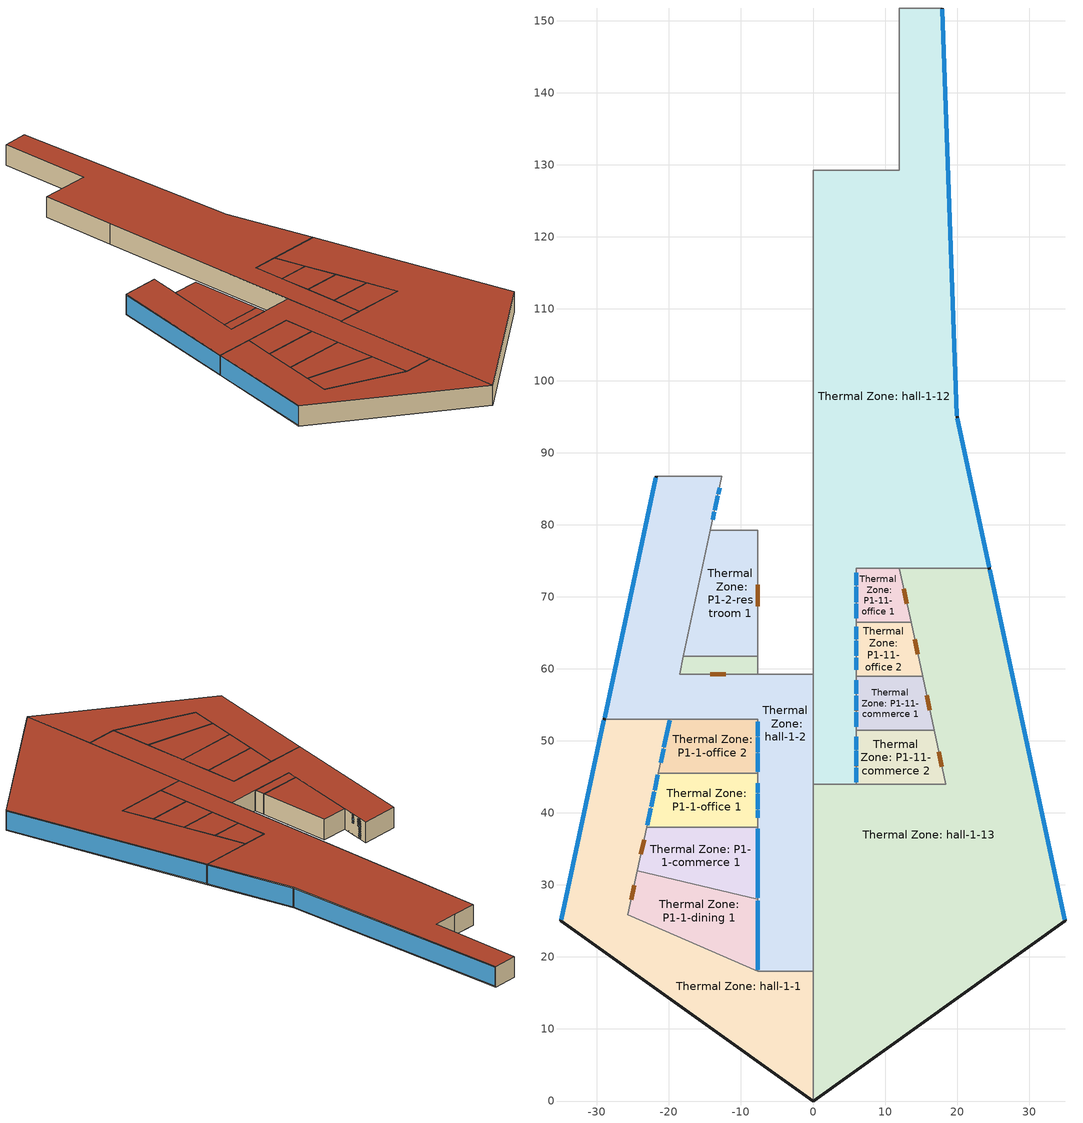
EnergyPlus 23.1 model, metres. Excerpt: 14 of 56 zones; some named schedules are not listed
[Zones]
Thermal Zone: hall-1-1
 floor ground (ExtSlabCarpet 4in ClimateZone 1-8): -19.87,53.04 -25.69,25.86 -7.64,18.04 0,18.04 0,0 -35,25 -28.99,53.04 z0
 wall outside (ASHRAE 189.1-2009 ExtWall Mass ClimateZone 5): -28.99,53.04 -35,25 0,0 z0:5
 wall to Thermal Zone: P1-1-office 2 (Interior Wall): -21.48,45.54 -19.87,53.04 z0:5
 wall to Thermal Zone: P1-1-office 1 (Interior Wall): -23.08,38.04 -21.48,45.54 z0:5
 wall to Thermal Zone: P1-1-commerce 1 (Interior Wall): -24.39,31.95 -23.08,38.04 z0:5
 wall to Thermal Zone: P1-1-dining 1 (Interior Wall): -7.64,18.04 -25.69,25.86 -24.39,31.95 z0:5
 wall to Thermal Zone: hall-1-2 (Air Wall): 0,18.04 -7.64,18.04 / -19.87,53.04 -28.99,53.04 z0:5
 wall to Thermal Zone: hall-1-13 (Air Wall): 0,0 0,18.04 z0:5
 window (Curtain Window): -29.03,52.85 -34.96,25.2 z0.2:4.8
 window inside (Interior Window): -21.16,47 -20.75,48.95 / -20.71,49.14 -19.9,52.89 / -21.99,43.15 -21.53,45.31 / -23.04,38.26 -22.52,40.65 z0.2:4.8; -22.48,40.86 -22.04,42.91 z2.7:4.8
 door inside (Interior Door): -23.9,34.25 -23.46,36.31 / -25.25,27.92 -24.81,29.98 / -22.48,40.86 -22.04,42.91 z0:2.5
 roof outside (ASHRAE 189.1-2009 ExtRoof IEAD ClimateZone 2-5): 0,0 0,18.04 -7.64,18.04 -25.69,25.86 -19.87,53.04 -28.99,53.04 -35,25 z5
Thermal Zone: hall-1-13
 floor ground (ExtSlabCarpet 4in ClimateZone 1-8): 24.51,73.96 35,25 0,0 0,43.96 18.43,43.96 12.01,73.96 z0
 wall outside (ASHRAE 189.1-2009 ExtWall Mass ClimateZone 5): 0,0 35,25 24.51,73.96 z0:5
 wall to Thermal Zone: hall-1-2 (Air Wall): 0,43.96 0,18.04 z0:5
 wall to Thermal Zone: hall-1-12 (Air Wall): 6,43.96 0,43.96 / 24.51,73.96 12.01,73.96 z0:5
 wall to Thermal Zone: P1-11-commerce 2 (Interior Wall): 16.83,51.46 18.43,43.96 6,43.96 z0:5
 wall to Thermal Zone: P1-11-commerce 1 (Interior Wall): 15.22,58.96 16.83,51.46 z0:5
 wall to Thermal Zone: P1-11-office 2 (Interior Wall): 13.61,66.46 15.22,58.96 z0:5
 wall to Thermal Zone: P1-11-office 1 (Interior Wall): 12.01,73.96 13.61,66.46 z0:5
 window (Curtain Window): 34.96,25.2 24.55,73.76 z0.2:4.8
 door inside (Interior Door): 17.46,48.5 17.9,46.45 / 12.61,71.13 13.05,69.07 / 15.78,56.34 16.22,54.28 / 14.11,64.11 14.55,62.06 z0:2.5
 roof outside (ASHRAE 189.1-2009 ExtRoof IEAD ClimateZone 2-5): 0,0 35,25 24.51,73.96 12.01,73.96 18.43,43.96 0,43.96 z5
Thermal Zone: hall-1-2
 floor ground (ExtSlabCarpet 4in ClimateZone 1-8): -12.64,86.76 -18.54,59.26 0,59.26 0,18.04 -7.64,18.04 -7.64,53.04 -28.99,53.04 -21.77,86.76 z0
 wall outside (ASHRAE 189.1-2009 ExtWall Mass ClimateZone 5): -21.77,86.76 -28.99,53.04 z0:5
 wall to Thermal Zone: P1-2-dining 1 (Interior Wall): -14.25,79.26 -12.64,86.76 z0:5
 wall to Thermal Zone: P1-2-restroom 1 (Interior Wall): -18,61.76 -14.25,79.26 z0:5
 wall to Thermal Zone: P1-2-breakroom 1 (Interior Wall): -7.64,59.26 -18.54,59.26 -18,61.76 z0:5
 wall to Thermal Zone: hall-1-3 (Air Wall): 0,59.26 -7.64,59.26 / -12.64,86.76 -21.77,86.76 z0:5
 wall to Thermal Zone: hall-1-12 (Air Wall): 0,43.96 0,59.26 z0:5
 wall to Thermal Zone: P1-1-dining 1 (Interior Wall): -7.64,28.04 -7.64,18.04 z0:5
 wall to Thermal Zone: P1-1-commerce 1 (Interior Wall): -7.64,38.04 -7.64,28.04 z0:5
 wall to Thermal Zone: P1-1-office 1 (Interior Wall): -7.64,45.54 -7.64,38.04 z0:5
 wall to Thermal Zone: P1-1-office 2 (Interior Wall): -19.87,53.04 -7.64,53.04 -7.64,45.54 z0:5
 window (Curtain Window): -21.81,86.55 -28.95,53.24 z0.2:4.8
 window inside (Interior Window): -7.64,40.35 -7.64,39.36 / -7.64,37.84 -7.64,28.24 / -7.64,48.28 -7.64,45.73 / -7.64,44.15 -7.64,42.84 / -7.64,52.68 -7.64,50.68 / -7.64,27.84 -7.64,18.24 / -13.17,84.28 -12.98,85.17 / -13.93,80.74 -13.7,81.81 z0.2:4.8; -7.64,42.64 -7.64,40.55 z2.71:4.8; -7.64,50.52 -7.64,48.44 z2.72:4.8; -13.66,82.02 -13.22,84.07 z2.81:4.8
 door inside (Interior Door): -13.66,82.02 -13.22,84.07 / -12.15,59.26 -14.25,59.26 / -7.64,42.65 -7.64,40.55 / -7.64,50.54 -7.64,48.44 z0:2.5
 roof outside (ASHRAE 189.1-2009 ExtRoof IEAD ClimateZone 2-5): 0,18.04 0,59.26 -18.54,59.26 -12.64,86.76 -21.77,86.76 -28.99,53.04 -7.64,53.04 -7.64,18.04 z5
Thermal Zone: P1-1-dining 1
 floor ground (ExtSlabCarpet 4in ClimateZone 1-8): -24.39,31.95 -7.64,28.04 -7.64,18.04 -25.69,25.86 z0
 wall to Thermal Zone: P1-1-commerce 1 (Interior Wall): -7.64,28.04 -24.39,31.95 z0:5
 roof outside (ASHRAE 189.1-2009 ExtRoof IEAD ClimateZone 2-5): -7.64,18.04 -7.64,28.04 -24.39,31.95 -25.69,25.86 z5
Thermal Zone: P1-1-commerce 1
 floor ground (ExtSlabCarpet 4in ClimateZone 1-8): -7.64,38.04 -7.64,28.04 -24.39,31.95 -23.08,38.04 z0
 wall to Thermal Zone: P1-1-office 1 (Interior Wall): -7.64,38.04 -23.08,38.04 z0:5
 roof outside (ASHRAE 189.1-2009 ExtRoof IEAD ClimateZone 2-5): -7.64,28.04 -7.64,38.04 -23.08,38.04 -24.39,31.95 z5
Thermal Zone: P1-1-office 1
 floor ground (ExtSlabCarpet 4in ClimateZone 1-8): -7.64,45.54 -7.64,38.04 -23.08,38.04 -21.48,45.54 z0
 wall to Thermal Zone: P1-1-office 2 (Interior Wall): -7.64,45.54 -21.48,45.54 z0:5
 roof outside (ASHRAE 189.1-2009 ExtRoof IEAD ClimateZone 2-5): -7.64,38.04 -7.64,45.54 -21.48,45.54 -23.08,38.04 z5
Thermal Zone: hall-1-12
 floor ground (ExtSlabCarpet 4in ClimateZone 1-8): 17.97,151.8 20,95 24.51,73.96 6.01,73.96 6.01,43.96 0,43.96 0,129.3 12,129.3 12,151.8 z0
 wall outside (ASHRAE 189.1-2009 ExtWall Mass ClimateZone 5): 24.51,73.96 20,95 17.97,151.8 z0:5
 wall to Thermal Zone: P1-11-office 1 (Interior Wall): 6.01,66.46 6.01,73.96 12,73.96 z0:5
 wall to Thermal Zone: P1-11-office 2 (Interior Wall): 6.01,58.96 6.01,66.46 z0:5
 wall to Thermal Zone: P1-11-commerce 1 (Interior Wall): 6.01,51.46 6.01,58.96 z0:5
 wall to Thermal Zone: P1-11-commerce 2 (Interior Wall): 6.01,43.96 6.01,51.46 z0:5
 wall to Thermal Zone: hall-1-3 (Air Wall): 0,110.9 0,59.26 z0:5
 wall to Thermal Zone: hall-1-4 (Air Wall): 0,129.3 0,110.9 z0:5
 wall to Thermal Zone: hall-1-11 (Air Wall): 6.01,129.3 0,129.3 / 17.97,151.8 12,151.8 z0:5
 wall to Thermal Zone: P1-10-restroom 1 (Interior Wall): 12,151.8 12,129.3 6.01,129.3 z0:5
 window (Curtain Window): 24.47,74.15 20.04,94.8 / 19.99,95.2 17.98,151.6 z0.2:4.8
 window inside (Interior Window): 6.01,64.15 6.01,65.83 / 6.01,59.87 6.01,61.59 / 6.01,56.55 6.01,58.44 / 6.01,52.01 6.01,53.96 / 6.01,44.26 6.01,46.31 / 6.01,48.8 6.01,50.59 / 6.01,71.65 6.01,73.39 / 6.01,67.06 6.01,69.03 z0.2:4.8; 6.01,61.82 6.01,63.92 z2.81:4.8; 6.01,54.24 6.01,56.31 z2.73:4.8; 6.01,46.56 6.01,48.61 z2.75:4.8; 6.01,69.3 6.01,71.4 z2.79:4.8
 door inside (Interior Door): 6.01,54.21 6.01,56.31 / 6.01,61.82 6.01,63.92 / 6.01,46.51 6.01,48.61 / 6.01,69.3 6.01,71.4 z0:2.5
 roof outside (ASHRAE 189.1-2009 ExtRoof IEAD ClimateZone 2-5): 6.01,43.96 6.01,73.96 24.51,73.96 20,95 17.97,151.8 12,151.8 12,129.3 0,129.3 0,43.96 z5
Thermal Zone: P1-11-commerce 2
 floor ground (ExtSlabCarpet 4in ClimateZone 1-8): 16.83,51.46 18.43,43.96 6,43.96 6,51.46 z0
 wall to Thermal Zone: P1-11-commerce 1 (Interior Wall): 16.83,51.46 6,51.46 z0:5
 roof outside (ASHRAE 189.1-2009 ExtRoof IEAD ClimateZone 2-5): 18.43,43.96 16.83,51.46 6,51.46 6,43.96 z5
Thermal Zone: P1-1-office 2
 floor ground (ExtSlabCarpet 4in ClimateZone 1-8): -7.64,53.04 -7.64,45.54 -21.48,45.54 -19.87,53.04 z0
 roof outside (ASHRAE 189.1-2009 ExtRoof IEAD ClimateZone 2-5): -7.64,45.54 -7.64,53.04 -19.87,53.04 -21.48,45.54 z5
Thermal Zone: P1-11-commerce 1
 floor ground (ExtSlabCarpet 4in ClimateZone 1-8): 15.22,58.96 16.83,51.46 6.01,51.46 6.01,58.96 z0
 wall to Thermal Zone: P1-11-office 2 (Interior Wall): 15.22,58.96 6.01,58.96 z0:5
 roof outside (ASHRAE 189.1-2009 ExtRoof IEAD ClimateZone 2-5): 16.83,51.46 15.22,58.96 6.01,58.96 6.01,51.46 z5
Thermal Zone: P1-11-office 2
 floor ground (ExtSlabCarpet 4in ClimateZone 1-8): 13.61,66.46 15.22,58.96 6,58.96 6,66.46 z0
 wall to Thermal Zone: P1-11-office 1 (Interior Wall): 13.61,66.46 6,66.46 z0:5
 roof outside (ASHRAE 189.1-2009 ExtRoof IEAD ClimateZone 2-5): 15.22,58.96 13.61,66.46 6,66.46 6,58.96 z5
Thermal Zone: P1-2-breakroom 1
 floor ground (ExtSlabCarpet 4in ClimateZone 1-8): -7.64,61.76 -7.64,59.26 -18.54,59.26 -18,61.76 z0
 wall to Thermal Zone: P1-2-restroom 1 (Interior Wall): -7.64,61.76 -18,61.76 z0:5
 wall to Thermal Zone: hall-1-3 (Interior Wall): -7.64,59.26 -7.64,61.76 z0:5
 roof outside (ASHRAE 189.1-2009 ExtRoof IEAD ClimateZone 2-5): -7.64,59.26 -7.64,61.76 -18,61.76 -18.54,59.26 z5
Thermal Zone: P1-2-restroom 1
 floor ground (ExtSlabCarpet 4in ClimateZone 1-8): -7.64,79.26 -7.64,61.76 -18,61.76 -14.25,79.26 z0
 wall to Thermal Zone: hall-1-3 (Interior Wall): -7.64,61.76 -7.64,79.26 z0:5
 wall to Thermal Zone: P1-2-dining 1 (Interior Wall): -7.64,79.26 -14.25,79.26 z0:5
 door inside (Interior Door): -7.64,68.7 -7.64,71.7 z0:2.5
 roof outside (ASHRAE 189.1-2009 ExtRoof IEAD ClimateZone 2-5): -7.64,61.76 -7.64,79.26 -14.25,79.26 -18,61.76 z5
Thermal Zone: P1-11-office 1
 floor ground (ExtSlabCarpet 4in ClimateZone 1-8): 12.01,73.96 13.61,66.46 6.01,66.46 6.01,73.96 z0
 roof outside (ASHRAE 189.1-2009 ExtRoof IEAD ClimateZone 2-5): 13.61,66.46 12.01,73.96 6.01,73.96 6.01,66.46 z5
[Building]
Building 1: Maximum number of warmup days=50; Minimum number of warmup days=6
[Site:Location]
beijing_chn design_conditions: Latitude=39.8; Longitude=116.47; Time zone=8; Elevation=32
[SizingPeriod:DesignDay] Day of month=21; Dry bulb temperature range modifier type=DefaultMultipliers; Humidity condition type=WetBulb; Barometric pressure=100941; Rain indicator=No; Snow indicator=No; Daylight saving time indicator=No
Name | Month | Day type | Maximum dry bulb temperature | Daily dry bulb temperature range | Wetbulb or dewpoint at maximum dry bulb | Wind speed | Wind direction | Solar model indicator | Sky clearness | Ashrae clear sky optical depth for beam irradiance taub | Ashrae clear sky optical depth for diffuse irradiance taud
beijing ann htg 99.6% condns db | 1 | WinterDesignDay | -10.8 | 0 | -10.8 | 2.2 | 340 | ASHRAEClearSky | 0
beijing ann clg .4% condns db=>mwb | 7 | SummerDesignDay | 34.9 | 8.9 | 22.2 | 3.4 | 180 | ASHRAETau |  | 0.747 | 1.448
[Construction]
ASHRAE 189.1-2009 ExtRoof IEAD ClimateZone 2-5: Roof Membrane, Roof Insulation [21], Metal Decking
ASHRAE 189.1-2009 ExtWall Mass ClimateZone 5: 1IN Stucco, 8IN Concrete HW, Wall Insulation [40], 1/2IN Gypsum
Curtain Window: Curtain Wall 12T Low-E, Ar, Curtain Wall 12T
ExtSlabCarpet 4in ClimateZone 1-8: MAT-CC05 4 HW CONCRETE, CP02 CARPET PAD
Interior Door: G05 25mm wood
Interior Wall: G01a 19mm gypsum board, F04 Wall air space resistance, G01a 19mm gypsum board
Interior Window: Clear 3mm
[Construction:AirBoundary]
Air Wall: SimpleMixing, 0.8, Always On
[Material] Thermal absorptance=0.9
Name | Conductivity | Density | Roughness | Solar absorptance | Specific heat | Thickness | Visible absorptance
1/2IN Gypsum | 0.16 | 784.9 | Smooth | 0.4 | 830 | 0.0127 | 0.4
1IN Stucco | 0.6918 | 1858 | Smooth | 0.92 | 837 | 0.0253 | 0.92
8IN Concrete HW | 1.7296 | 2243 | MediumRough | 0.65 | 837 | 0.2033 | 0.65
G01a 19mm gypsum board | 0.16 | 800 | MediumSmooth | 0.4 | 1090 | 0.019 | 0.4
G05 25mm wood | 0.15 | 608 | MediumSmooth | 0.5 | 1630 | 0.0254 | 0.5
MAT-CC05 4 HW CONCRETE | 1.311 | 2240 | Rough | 0.85 | 836.8 | 0.1016 | 0.85
Metal Decking | 45.006 | 7680 | MediumSmooth | 0.6 | 418.4 | 0.0015 | 0.6
Roof Insulation [21] | 0.049 | 265 | MediumRough | 0.7 | 836.8 | 0.2105 | 0.7
Roof Membrane | 0.16 | 1121.29 | VeryRough | 0.7 | 1460 | 0.0095 | 0.7
Wall Insulation [40] | 0.0432 | 91 | MediumRough | 0.5 | 837 | 0.0794 | 0.5
[Material:AirGap]
F04 Wall air space resistance: Thermal resistance=0.15
[Material:NoMass]
CP02 CARPET PAD: Roughness=Smooth; Solar absorptance=0.8; Thermal absorptance=0.9; Thermal resistance=0.1; Visible absorptance=0.8
[WindowMaterial:Gas]
Ar: Gas type=Argon; Thickness=0.018
[WindowMaterial:Glazing] Back side solar reflectance at normal incidence=0; Optical data type=SpectralAverage
Name | Back side infrared hemispherical emissivity | Back side visible reflectance at normal incidence | Conductivity | Dirt correction factor for solar and visible transmittance | Front side infrared hemispherical emissivity | Front side solar reflectance at normal incidence | Front side visible reflectance at normal incidence | Infrared transmittance at normal incidence | Solar diffusing | Solar transmittance at normal incidence | Thickness | Visible transmittance at normal incidence
Clear 3mm | 0.84 | 0 | 0.9 | 1 | 0.84 | 0.075 | 0.081 | 0 | No | 0.837 | 0.003 | 0.898
Curtain Wall 12T |  | 0 |  |  |  | 0.08 | 0.08 |  |  | 0.91 | 0.012 | 0.916
Curtain Wall 12T Low-E |  | 0.14 |  |  |  | 0.41 | 0.13 |  |  | 0.38 | 0.012 | 0.72
[DesignSpecification:OutdoorAir] Outdoor air flow air changes per hour=0; Outdoor air flow per zone=0; Outdoor air method=Sum
Name | Outdoor air flow per person | Outdoor air flow per zone floor area
189.1-2009 - Office - ClosedOffice - CZ4-8 Ventilation; 189.1-2009 - Office - WholeBuilding - Lg Office - CZ4-8 Ventilation | 0.00943895 | 0
189.1-2009 - Office - Restroom - CZ4-8 Ventilation | 0 | 0.0048768
Office Dining Ventilation | 0.00707921 | 0
Retail Retail Ventilation | 0 | 0.001524
[DesignSpecification:OutdoorAir:SpaceList]
Name | Space design specification outdoor air object name 1 | Space name 1
Thermal Zone: P1-1-commerce 1 DSOA Space List | Retail Retail Ventilation | P1-1-commerce 1
Thermal Zone: P1-1-dining 1 DSOA Space List | Office Dining Ventilation | P1-1-dining 1
Thermal Zone: P1-1-office 1 DSOA Space List | 189.1-2009 - Office - ClosedOffice - CZ4-8 Ventilation | P1-1-office 1
Thermal Zone: P1-1-office 2 DSOA Space List | 189.1-2009 - Office - ClosedOffice - CZ4-8 Ventilation | P1-1-office 2
Thermal Zone: P1-2-breakroom 1 DSOA Space List | 189.1-2009 - Office - WholeBuilding - Lg Office - CZ4-8 Ventilation | P1-2-breakroom 1
Thermal Zone: P1-2-restroom 1 DSOA Space List | 189.1-2009 - Office - Restroom - CZ4-8 Ventilation | P1-2-restroom 1
Thermal Zone: P1-11-commerce 1 DSOA Space List | Retail Retail Ventilation | P1-11-commerce 1
Thermal Zone: P1-11-commerce 2 DSOA Space List | Retail Retail Ventilation | P1-11-commerce 2
Thermal Zone: P1-11-office 1 DSOA Space List | 189.1-2009 - Office - ClosedOffice - CZ4-8 Ventilation | P1-11-office 1
Thermal Zone: P1-11-office 2 DSOA Space List | 189.1-2009 - Office - ClosedOffice - CZ4-8 Ventilation | P1-11-office 2
Thermal Zone: hall-1-1 DSOA Space List | 189.1-2009 - Office - WholeBuilding - Lg Office - CZ4-8 Ventilation | hall-1-1
Thermal Zone: hall-1-2 DSOA Space List | 189.1-2009 - Office - WholeBuilding - Lg Office - CZ4-8 Ventilation | hall-1-2
Thermal Zone: hall-1-12 DSOA Space List | 189.1-2009 - Office - WholeBuilding - Lg Office - CZ4-8 Ventilation | hall-1-12
Thermal Zone: hall-1-13 DSOA Space List | 189.1-2009 - Office - WholeBuilding - Lg Office - CZ4-8 Ventilation | hall-1-13
[DesignSpecification:ZoneAirDistribution] Minimum zone ventilation efficiency=0.8; Zone air distribution effectiveness in cooling mode=0.8; Zone air distribution effectiveness in heating mode=0.8; Zone secondary recirculation fraction=0
Thermal Zone: P1-1-commerce 1 Design Spec Zone Air Dist; Thermal Zone: P1-1-dining 1 Design Spec Zone Air Dist; Thermal Zone: P1-1-office 1 Design Spec Zone Air Dist; Thermal Zone: P1-1-office 2 Design Spec Zone Air Dist; Thermal Zone: P1-2-breakroom 1 Design Spec Zone Air Dist; Thermal Zone: P1-2-restroom 1 Design Spec Zone Air Dist; Thermal Zone: P1-11-commerce 1 Design Spec Zone Air Dist; Thermal Zone: P1-11-commerce 2 Design Spec Zone Air Dist; Thermal Zone: P1-11-office 1 Design Spec Zone Air Dist; Thermal Zone: P1-11-office 2 Design Spec Zone Air Dist; Thermal Zone: hall-1-1 Design Spec Zone Air Dist; Thermal Zone: hall-1-2 Design Spec Zone Air Dist; Thermal Zone: hall-1-12 Design Spec Zone Air Dist; Thermal Zone: hall-1-13 Design Spec Zone Air Dist
[ElectricEquipment] Design level calculation method=Watts/Area
Name | End use subcategory | Schedule | Watts per zone floor area | Zone or zonelist or space or spacelist | Fraction latent | Fraction lost | Fraction radiant
189.1-2009 - Office - ClosedOffice - CZ4-8 Electric Equipment 1 | General | Office Bldg Equip | 6.8889 | 189.1-2009 - Office - ClosedOffice - CZ4-8 1
189.1-2009 - Office - Restroom - CZ4-8 Electric Equipment |  | Office Bldg Equip | 0.753474 | 189.1-2009 - Office - Restroom - CZ4-8
189.1-2009 - Office - WholeBuilding - Lg Office - CZ4-8 Electric Equipment |  | Large Office Bldg Equip | 5.81251 | 189.1-2009 - Office - WholeBuilding - Lg Office - CZ4-8
Office Dining Elec Equip | General | OfficeLarge BLDG_EQUIP_SCH | 10.7639 | Office Dining | 0 | 0 | 0.5
Retail Retail Elec Equip | General | RetailStandalone BLDG_EQUIP_SCH | 3.22917 | Retail Retail | 0 | 0 | 0.5
[Lights] Design level calculation method=Watts/Area
Name | End use subcategory | Schedule | Watts per zone floor area | Zone or zonelist or space or spacelist | Fraction radiant | Fraction replaceable | Fraction visible | Return air fraction
189.1-2009 - Office - ClosedOffice - CZ4-8 Lights 1 | General | Office Bldg Light | 10.6563 | 189.1-2009 - Office - ClosedOffice - CZ4-8 1
189.1-2009 - Office - Restroom - CZ4-8 Lights |  | Office Bldg Light | 8.71877 | 189.1-2009 - Office - Restroom - CZ4-8
189.1-2009 - Office - WholeBuilding - Lg Office - CZ4-8 Lights |  | Large Office Bldg Light | 9.68752 | 189.1-2009 - Office - WholeBuilding - Lg Office - CZ4-8
Office Dining Lights | General | OfficeLarge BLDG_LIGHT_SCH | 9.68752 | Office Dining | 0.4 | 1 | 0.2 | 0.4
Retail Retail Lights | General | RetailStandalone BLDG_LIGHT_SCH | 18.2986 | Retail Retail | 0.7 | 1 | 0.2 | 0
[People] Fraction radiant=0.3; Number of people calculation method=People/Area
Name | Activity level schedule | Number of people schedule | People per floor area | Zone or zonelist or space or spacelist
189.1-2009 - Office - ClosedOffice - CZ4-8 People 1 | Office Activity | Office Work Occ | 0.0511286 | 189.1-2009 - Office - ClosedOffice - CZ4-8 1
189.1-2009 - Office - Restroom - CZ4-8 People | Office Activity | Office Misc Occ | 0.107639 | 189.1-2009 - Office - Restroom - CZ4-8
189.1-2009 - Office - WholeBuilding - Lg Office - CZ4-8 People | Large Office Activity | Large Office Bldg Occ | 0.0538196 | 189.1-2009 - Office - WholeBuilding - Lg Office - CZ4-8
Office Dining People | OfficeMedium ACTIVITY_SCH | OfficeLarge BLDG_OCC_SCH | 0.107639 | Office Dining
Retail Retail People | RetailStandalone ACTIVITY_SCH | RetailStandalone BLDG_OCC_SCH | 0.161459 | Retail Retail
[Sizing:Zone] Account for dedicated outdoor air system=No; Cooling design air flow method=DesignDay; Cooling design air flow rate=0; Cooling minimum air flow=0; Cooling minimum air flow fraction=0; Cooling minimum air flow per zone floor area=0.000762; Heating design air flow method=DesignDay; Heating design air flow rate=0; Heating maximum air flow=0.141576; Heating maximum air flow fraction=0.3; Heating maximum air flow per zone floor area=0.002032; Zone cooling design supply air humidity ratio=0.0085; Zone cooling design supply air humidity ratio difference=0.005; Zone cooling design supply air temperature=14; Zone cooling design supply air temperature difference=11.11; Zone cooling design supply air temperature input method=SupplyAirTemperature; Zone heating design supply air humidity ratio=0.008; Zone heating design supply air temperature=40; Zone heating design supply air temperature difference=11.11; Zone heating design supply air temperature input method=SupplyAirTemperature; Zone humidification design supply air humidity ratio difference=0.005; Zone latent cooling design supply air humidity ratio input method=HumidityRatioDifference; Zone latent heating design supply air humidity ratio input method=HumidityRatioDifference; Zone load sizing method=Sensible Load Only No Latent Load
Name | Design specification outdoor air object | Design specification zone air distribution object
Thermal Zone: hall-1-1 | Thermal Zone: hall-1-1 DSOA Space List | Thermal Zone: hall-1-1 Design Spec Zone Air Dist
Thermal Zone: hall-1-12 | Thermal Zone: hall-1-12 DSOA Space List | Thermal Zone: hall-1-12 Design Spec Zone Air Dist
Thermal Zone: hall-1-13 | Thermal Zone: hall-1-13 DSOA Space List | Thermal Zone: hall-1-13 Design Spec Zone Air Dist
Thermal Zone: hall-1-2 | Thermal Zone: hall-1-2 DSOA Space List | Thermal Zone: hall-1-2 Design Spec Zone Air Dist
Thermal Zone: P1-1-commerce 1 | Thermal Zone: P1-1-commerce 1 DSOA Space List | Thermal Zone: P1-1-commerce 1 Design Spec Zone Air Dist
Thermal Zone: P1-1-dining 1 | Thermal Zone: P1-1-dining 1 DSOA Space List | Thermal Zone: P1-1-dining 1 Design Spec Zone Air Dist
Thermal Zone: P1-1-office 1 | Thermal Zone: P1-1-office 1 DSOA Space List | Thermal Zone: P1-1-office 1 Design Spec Zone Air Dist
Thermal Zone: P1-1-office 2 | Thermal Zone: P1-1-office 2 DSOA Space List | Thermal Zone: P1-1-office 2 Design Spec Zone Air Dist
Thermal Zone: P1-11-commerce 1 | Thermal Zone: P1-11-commerce 1 DSOA Space List | Thermal Zone: P1-11-commerce 1 Design Spec Zone Air Dist
Thermal Zone: P1-11-commerce 2 | Thermal Zone: P1-11-commerce 2 DSOA Space List | Thermal Zone: P1-11-commerce 2 Design Spec Zone Air Dist
Thermal Zone: P1-11-office 1 | Thermal Zone: P1-11-office 1 DSOA Space List | Thermal Zone: P1-11-office 1 Design Spec Zone Air Dist
Thermal Zone: P1-11-office 2 | Thermal Zone: P1-11-office 2 DSOA Space List | Thermal Zone: P1-11-office 2 Design Spec Zone Air Dist
Thermal Zone: P1-2-breakroom 1 | Thermal Zone: P1-2-breakroom 1 DSOA Space List | Thermal Zone: P1-2-breakroom 1 Design Spec Zone Air Dist
Thermal Zone: P1-2-restroom 1 | Thermal Zone: P1-2-restroom 1 DSOA Space List | Thermal Zone: P1-2-restroom 1 Design Spec Zone Air Dist
[Space]
Name | Zone | Space type
P1-1-commerce 1 | Thermal Zone: P1-1-commerce 1 | Retail Retail
P1-1-dining 1 | Thermal Zone: P1-1-dining 1 | Office Dining
P1-1-office 1 | Thermal Zone: P1-1-office 1 | 189.1-2009 - Office - ClosedOffice - CZ4-8 1
P1-1-office 2 | Thermal Zone: P1-1-office 2 | 189.1-2009 - Office - ClosedOffice - CZ4-8 1
P1-2-breakroom 1 | Thermal Zone: P1-2-breakroom 1 | 189.1-2009 - Office - WholeBuilding - Lg Office - CZ4-8
P1-2-restroom 1 | Thermal Zone: P1-2-restroom 1 | 189.1-2009 - Office - Restroom - CZ4-8
P1-11-commerce 1 | Thermal Zone: P1-11-commerce 1 | Retail Retail
P1-11-commerce 2 | Thermal Zone: P1-11-commerce 2 | Retail Retail
P1-11-office 1 | Thermal Zone: P1-11-office 1 | 189.1-2009 - Office - ClosedOffice - CZ4-8 1
P1-11-office 2 | Thermal Zone: P1-11-office 2 | 189.1-2009 - Office - ClosedOffice - CZ4-8 1
hall-1-1 | Thermal Zone: hall-1-1 | 189.1-2009 - Office - WholeBuilding - Lg Office - CZ4-8
hall-1-2 | Thermal Zone: hall-1-2 | 189.1-2009 - Office - WholeBuilding - Lg Office - CZ4-8
hall-1-12 | Thermal Zone: hall-1-12 | 189.1-2009 - Office - WholeBuilding - Lg Office - CZ4-8
hall-1-13 | Thermal Zone: hall-1-13 | 189.1-2009 - Office - WholeBuilding - Lg Office - CZ4-8
[SpaceList]
189.1-2009 - Office - ClosedOffice - CZ4-8 1: P1-11-office 1, P1-1-office 1, P1-1-office 2, P1-11-office 2, P1-7-office 1
189.1-2009 - Office - Restroom - CZ4-8: P1-2-restroom 1, P1-10-restroom 1, P1-8-restroom 1, P2-2-restroom 1, P3-2-restroom 1
189.1-2009 - Office - WholeBuilding - Lg Office - CZ4-8: hall-1-1, hall-1-13, hall-1-12, hall-2-3, hall-1-2, hall-1-9, hall-1-6, P1-2-breakroom 1, hall-1-11, hall-1-3, hall-1-4, hall-2-1, hall-1-10, hall-1-5, hall-1-7, hall-1-8, hall-4-4, hall-4-3, hall-4-2, hall-4-1, hall-2-2, hall-3-1, hall-3-2, hall-3-3
Office Dining: P1-1-dining 1, P1-7-dining 1, P1-2-dining 1, P1-4-dining 1, P3-2-dining 1, P3-1-dining 1
Retail Retail: P3-1-commerce 1, P2-1-commerce 2, P1-1-commerce 1, P1-11-commerce 2, P4-1-commerce 1, P1-11-commerce 1, P1-3-commerce 1, P2-1-commerce 3, P1-4-commerce 1, P4-2-commerce 2, P1-9-commerce 1, P4-2-commerce 1, P1-5-commerce 1, P1-6-commerce 1, P4-3-commerce 2, P4-3-commerce 1
[ThermostatSetpoint:DualSetpoint] Cooling setpoint temperature schedule=Setpoint Clg; Heating setpoint temperature schedule=Setpoint Htg
Thermostat Setpoint Dual Setpoint 1; Thermostat Setpoint Dual Setpoint 6; Thermostat Setpoint Dual Setpoint 7; Thermostat Setpoint Dual Setpoint 10; Thermostat Setpoint Dual Setpoint 11; Thermostat Setpoint Dual Setpoint 13; Thermostat Setpoint Dual Setpoint 22; Thermostat Setpoint Dual Setpoint 23; Thermostat Setpoint Dual Setpoint 32; Thermostat Setpoint Dual Setpoint 51; Thermostat Setpoint Dual Setpoint 52; Thermostat Setpoint Dual Setpoint 53; Thermostat Setpoint Dual Setpoint 54; Thermostat Setpoint Dual Setpoint 55
[Zone] Multiplier=1; Part of total floor area=Yes; Zone inside convection algorithm=TARP; Zone outside convection algorithm=TARP
Thermal Zone: P1-1-commerce 1; Thermal Zone: P1-1-dining 1; Thermal Zone: P1-1-office 1; Thermal Zone: P1-1-office 2; Thermal Zone: P1-2-breakroom 1; Thermal Zone: P1-2-restroom 1; Thermal Zone: P1-11-commerce 1; Thermal Zone: P1-11-commerce 2; Thermal Zone: P1-11-office 1; Thermal Zone: P1-11-office 2; Thermal Zone: hall-1-1; Thermal Zone: hall-1-2; Thermal Zone: hall-1-12; Thermal Zone: hall-1-13
[ZoneControl:Thermostat] Temperature difference between cutout and setpoint=0
Name | Zone or zonelist | Control 1 | Control type schedule
Thermal Zone: P1-1-commerce 1 Thermostat | Thermal Zone: P1-1-commerce 1 | Thermostat Setpoint Dual Setpoint 10 | Thermal Zone: P1-1-commerce 1 Thermostat Schedule
Thermal Zone: P1-1-dining 1 Thermostat | Thermal Zone: P1-1-dining 1 | Thermostat Setpoint Dual Setpoint 51 | Thermal Zone: P1-1-dining 1 Thermostat Schedule
Thermal Zone: P1-1-office 1 Thermostat | Thermal Zone: P1-1-office 1 | Thermostat Setpoint Dual Setpoint 32 | Thermal Zone: P1-1-office 1 Thermostat Schedule
Thermal Zone: P1-1-office 2 Thermostat | Thermal Zone: P1-1-office 2 | Thermostat Setpoint Dual Setpoint 11 | Thermal Zone: P1-1-office 2 Thermostat Schedule
Thermal Zone: P1-2-breakroom 1 Thermostat | Thermal Zone: P1-2-breakroom 1 | Thermostat Setpoint Dual Setpoint 22 | Thermal Zone: P1-2-breakroom 1 Thermostat Schedule
Thermal Zone: P1-2-restroom 1 Thermostat | Thermal Zone: P1-2-restroom 1 | Thermostat Setpoint Dual Setpoint 23 | Thermal Zone: P1-2-restroom 1 Thermostat Schedule
Thermal Zone: P1-11-commerce 1 Thermostat | Thermal Zone: P1-11-commerce 1 | Thermostat Setpoint Dual Setpoint 6 | Thermal Zone: P1-11-commerce 1 Thermostat Schedule
Thermal Zone: P1-11-commerce 2 Thermostat | Thermal Zone: P1-11-commerce 2 | Thermostat Setpoint Dual Setpoint 7 | Thermal Zone: P1-11-commerce 2 Thermostat Schedule
Thermal Zone: P1-11-office 1 Thermostat | Thermal Zone: P1-11-office 1 | Thermostat Setpoint Dual Setpoint 53 | Thermal Zone: P1-11-office 1 Thermostat Schedule
Thermal Zone: P1-11-office 2 Thermostat | Thermal Zone: P1-11-office 2 | Thermostat Setpoint Dual Setpoint 13 | Thermal Zone: P1-11-office 2 Thermostat Schedule
Thermal Zone: hall-1-1 Thermostat | Thermal Zone: hall-1-1 | Thermostat Setpoint Dual Setpoint 1 | Thermal Zone: hall-1-1 Thermostat Schedule
Thermal Zone: hall-1-2 Thermostat | Thermal Zone: hall-1-2 | Thermostat Setpoint Dual Setpoint 55 | Thermal Zone: hall-1-2 Thermostat Schedule
Thermal Zone: hall-1-12 Thermostat | Thermal Zone: hall-1-12 | Thermostat Setpoint Dual Setpoint 54 | Thermal Zone: hall-1-12 Thermostat Schedule
Thermal Zone: hall-1-13 Thermostat | Thermal Zone: hall-1-13 | Thermostat Setpoint Dual Setpoint 52 | Thermal Zone: hall-1-13 Thermostat Schedule
[Zone equipment]
Thermal Zone: P1-1-commerce 1: Thermal Zone: P1-1-commerce 1 Ideal Loads Air System
Thermal Zone: P1-1-dining 1: Thermal Zone: P1-1-dining 1 Ideal Loads Air System
Thermal Zone: P1-1-office 1: Thermal Zone: P1-1-office 1 Ideal Loads Air System
Thermal Zone: P1-1-office 2: Thermal Zone: P1-1-office 2 Ideal Loads Air System
Thermal Zone: P1-2-breakroom 1: Thermal Zone: P1-2-breakroom 1 Ideal Loads Air System
Thermal Zone: P1-2-restroom 1: Thermal Zone: P1-2-restroom 1 Ideal Loads Air System
Thermal Zone: P1-11-commerce 1: Thermal Zone: P1-11-commerce 1 Ideal Loads Air System
Thermal Zone: P1-11-commerce 2: Thermal Zone: P1-11-commerce 2 Ideal Loads Air System
Thermal Zone: P1-11-office 1: Thermal Zone: P1-11-office 1 Ideal Loads Air System
Thermal Zone: P1-11-office 2: Thermal Zone: P1-11-office 2 Ideal Loads Air System
Thermal Zone: hall-1-1: Thermal Zone: hall-1-1 Ideal Loads Air System
Thermal Zone: hall-1-2: Thermal Zone: hall-1-2 Ideal Loads Air System
Thermal Zone: hall-1-12: Thermal Zone: hall-1-12 Ideal Loads Air System
Thermal Zone: hall-1-13: Thermal Zone: hall-1-13 Ideal Loads Air System
[ZoneInfiltration:DesignFlowRate] Design flow rate calculation method=Flow/ExteriorArea
Name | Flow rate per exterior surface area | Schedule | Zone or zonelist or space or spacelist
189.1-2009 - Office - ClosedOffice - CZ4-8 Infiltration 1 | 0.000226568 | Office Infil Quarter On | 189.1-2009 - Office - ClosedOffice - CZ4-8 1
189.1-2009 - Office - Restroom - CZ4-8 Infiltration | 0.000226568 | Office Infil Quarter On | 189.1-2009 - Office - Restroom - CZ4-8
189.1-2009 - Office - WholeBuilding - Lg Office - CZ4-8 Infiltration | 0.000226568 | Large Office Infil Quarter On | 189.1-2009 - Office - WholeBuilding - Lg Office - CZ4-8
Office Dining Infiltration | 0.00030226 | OfficeMedium INFIL_SCH_PNNL | Office Dining
Retail Retail Infiltration | 0.00030226 | RetailStandalone INFIL_SCH_PNNL | Retail Retail
[ZoneVentilation:DesignFlowRate]
Name | Design flow rate calculation method | Flow rate per floor area | Schedule | Zone or zonelist or space or spacelist | Flow rate per person
Thermal Zone: P1-1-commerce 1 Ventilation per Floor Area | Flow/Area | 0.001524 | Always On Discrete | Thermal Zone: P1-1-commerce 1
Thermal Zone: P1-1-dining 1 Ventilation per Person | Flow/Person |  | OfficeLarge BLDG_OCC_SCH | Thermal Zone: P1-1-dining 1 | 0.00707921
Thermal Zone: P1-1-office 1 Ventilation per Person | Flow/Person |  | Office Work Occ | Thermal Zone: P1-1-office 1 | 0.00943895
Thermal Zone: P1-1-office 2 Ventilation per Person | Flow/Person |  | Office Work Occ | Thermal Zone: P1-1-office 2 | 0.00943895
Thermal Zone: P1-2-breakroom 1 Ventilation per Person | Flow/Person |  | Large Office Bldg Occ | Thermal Zone: P1-2-breakroom 1 | 0.00943895
Thermal Zone: P1-2-restroom 1 Ventilation per Floor Area | Flow/Area | 0.0048768 | Always On Discrete | Thermal Zone: P1-2-restroom 1
Thermal Zone: P1-11-commerce 1 Ventilation per Floor Area | Flow/Area | 0.001524 | Always On Discrete | Thermal Zone: P1-11-commerce 1
Thermal Zone: P1-11-commerce 2 Ventilation per Floor Area | Flow/Area | 0.001524 | Always On Discrete | Thermal Zone: P1-11-commerce 2
Thermal Zone: P1-11-office 1 Ventilation per Person | Flow/Person |  | Office Work Occ | Thermal Zone: P1-11-office 1 | 0.00943895
Thermal Zone: P1-11-office 2 Ventilation per Person | Flow/Person |  | Office Work Occ | Thermal Zone: P1-11-office 2 | 0.00943895
Thermal Zone: hall-1-1 Ventilation per Person | Flow/Person |  | Large Office Bldg Occ | Thermal Zone: hall-1-1 | 0.00943895
Thermal Zone: hall-1-2 Ventilation per Person | Flow/Person |  | Large Office Bldg Occ | Thermal Zone: hall-1-2 | 0.00943895
Thermal Zone: hall-1-12 Ventilation per Person | Flow/Person |  | Large Office Bldg Occ | Thermal Zone: hall-1-12 | 0.00943895
Thermal Zone: hall-1-13 Ventilation per Person | Flow/Person |  | Large Office Bldg Occ | Thermal Zone: hall-1-13 | 0.00943895
[Schedule:Compact]
Thermal Zone: P1-1-commerce 1 Thermostat Schedule; Thermal Zone: P1-1-dining 1 Thermostat Schedule; Thermal Zone: P1-1-office 1 Thermostat Schedule; Thermal Zone: P1-1-office 2 Thermostat Schedule; Thermal Zone: P1-2-breakroom 1 Thermostat Schedule; Thermal Zone: P1-2-restroom 1 Thermostat Schedule; Thermal Zone: P1-11-commerce 1 Thermostat Schedule; Thermal Zone: P1-11-commerce 2 Thermostat Schedule; Thermal Zone: P1-11-office 1 Thermostat Schedule; Thermal Zone: P1-11-office 2 Thermostat Schedule; Thermal Zone: hall-1-1 Thermostat Schedule; Thermal Zone: hall-1-2 Thermostat Schedule; Thermal Zone: hall-1-12 Thermostat Schedule; Thermal Zone: hall-1-13 Thermostat Schedule: Through: 12/31, For: AllDays, Until: 24:00, 4
[Schedule:Constant]
Always On Discrete: Hourly value=1
[Schedule:Day:Interval]
Always On Default; RetailStandalone BLDG_EQUIP_SCH Summer Design Day; RetailStandalone BLDG_LIGHT_SCH Summer Design Day; RetailStandalone BLDG_OCC_SCH Summer Design Day: 24:00, 1, No
Large Office Bldg Occ Default Schedule: 06:00, 0, 07:00, 0.1, 08:00, 0.2, 12:00, 0.95, 13:00, 0.5, 17:00, 0.95, 18:00, 0.7, 20:00, 0.4, 22:00, 0.1, 24:00, 0.05, No
Large Office Bldg Occ Rule 1 Day Schedule; Large Office Bldg Occ Winter Design Day; Office Bldg Occ Rule 1 Day Schedule; Office Bldg Occ Winter Design Day; OfficeLarge BLDG_OCC_SCH Winter Design Day; RetailStandalone BLDG_EQUIP_SCH Winter Design Day; RetailStandalone BLDG_LIGHT_SCH Winter Design Day; RetailStandalone BLDG_OCC_SCH Winter Design Day: 24:00, 0, No
Large Office Bldg Occ Rule 2 Day Schedule: 06:00, 0, 08:00, 0.1, 14:00, 0.5, 17:00, 0.1, 24:00, 0, No
Large Office Bldg Occ Summer Design Day; Office Bldg Occ Summer Design Day; OfficeLarge BLDG_OCC_SCH Summer Design Day: 06:00, 0, 22:00, 1, 24:00, 0.05, No
Office Bldg Occ Default Schedule: 06:00, 0, 07:00, 0.1, 08:00, 0.2, 12:00, 0.85, 13:00, 0.5, 17:00, 0.85, 18:00, 0.7, 20:00, 0.4, 22:00, 0.1, 24:00, 0.05, No
Office Bldg Occ Rule 2 Day Schedule: 06:00, 0, 08:00, 0.1, 14:00, 0.4, 17:00, 0.1, 24:00, 0, No
OfficeLarge BLDG_EQUIP_SCH Default: 24:00, 0.3, No
OfficeLarge BLDG_OCC_SCH Default: 06:00, 0, 18:00, 0.05, 24:00, 0, No
OfficeLarge BLDG_OCC_SCH Sat Day: 06:00, 0, 08:00, 0.1, 12:00, 0.3, 17:00, 0.1, 19:00, 0.05, 24:00, 0, No
OfficeLarge BLDG_OCC_SCH Wkdy Day: 06:00, 0, 07:00, 0.1, 08:00, 0.2, 12:00, 0.95, 13:00, 0.5, 17:00, 0.95, 18:00, 0.3, 22:00, 0.1, 24:00, 0.05, No
RetailStandalone ACTIVITY_SCH Default; RetailStandalone ACTIVITY_SCH Summer Design Day; RetailStandalone ACTIVITY_SCH Winter Design Day: 24:00, 120, No
RetailStandalone BLDG_EQUIP_SCH Default: 09:00, 0.15, 10:00, 0.3, 12:00, 0.6, 17:00, 0.8, 18:00, 0.6, 19:00, 0.4, 24:00, 0.15, No
RetailStandalone BLDG_EQUIP_SCH Sat Day: 07:00, 0.15, 08:00, 0.3, 09:00, 0.5, 10:00, 0.8, 18:00, 0.9, 19:00, 0.7, 21:00, 0.5, 22:00, 0.3, 24:00, 0.15, No
RetailStandalone BLDG_EQUIP_SCH Wkdy Day: 07:00, 0.2, 08:00, 0.4, 09:00, 0.6, 19:00, 0.9, 21:00, 0.7, 24:00, 0.2, No
RetailStandalone BLDG_LIGHT_SCH Default: 09:00, 0.05, 10:00, 0.1, 12:00, 0.4, 17:00, 0.6, 18:00, 0.4, 19:00, 0.2, 24:00, 0.05, No
RetailStandalone BLDG_LIGHT_SCH Sat Day: 07:00, 0.05, 08:00, 0.1, 09:00, 0.3, 10:00, 0.6, 18:00, 0.9, 19:00, 0.5, 21:00, 0.3, 22:00, 0.1, 24:00, 0.05, No
RetailStandalone BLDG_LIGHT_SCH Wkdy Day: 07:00, 0.05, 08:00, 0.2, 09:00, 0.4, 18:00, 0.9, 21:00, 0.5, 22:00, 0.2, 24:00, 0.05, No
RetailStandalone BLDG_OCC_SCH Default: 09:00, 0, 10:00, 0.1, 12:00, 0.2, 17:00, 0.4, 18:00, 0.2, 19:00, 0.1, 24:00, 0, No
RetailStandalone BLDG_OCC_SCH Sat Day: 07:00, 0, 08:00, 0.1, 09:00, 0.2, 10:00, 0.5, 11:00, 0.6, 17:00, 0.8, 18:00, 0.6, 21:00, 0.2, 22:00, 0.1, 24:00, 0, No
RetailStandalone BLDG_OCC_SCH Wkdy Day: 07:00, 0, 08:00, 0.1, 09:00, 0.2, 11:00, 0.5, 15:00, 0.7, 16:00, 0.8, 17:00, 0.7, 19:00, 0.5, 21:00, 0.3, 24:00, 0, No
RetailStandalone INFIL_SCH_PNNL Default: 08:00, 1, 19:00, 0.25, 24:00, 1, No
RetailStandalone INFIL_SCH_PNNL SmrDsn|Wkdy Day; RetailStandalone INFIL_SCH_PNNL Summer Design Day: 06:00, 1, 21:00, 0.25, 24:00, 1, No
RetailStandalone INFIL_SCH_PNNL Winter Design Day; RetailStandalone INFIL_SCH_PNNL WntrDsn|Sat Day: 06:00, 1, 22:00, 0.25, 24:00, 1, No
[Schedule:Week:Daily]
Always On Week Rule - Jan1-Dec31: Always On Default, Always On Default, Always On Default, Always On Default, Always On Default, Always On Default, Always On Default, Always On Default, Always On Default, Always On Default, Always On Default, Always On Default
Large Office Activity Week Rule - Jan1-Dec31: Large Office Activity Default Schedule, Large Office Activity Default Schedule, Large Office Activity Default Schedule, Large Office Activity Default Schedule, Large Office Activity Default Schedule, Large Office Activity Default Schedule, Large Office Activity Default Schedule, Large Office Activity Default Schedule, Large Office Activity Summer Design Day, Large Office Activity Winter Design Day, Large Office Activity Default Schedule, Large Office Activity Default Schedule
Large Office Bldg Equip Week Rule - Jan1-Dec31: Large Office Bldg Equip Rule 1 Day Schedule, Large Office Bldg Equip Default Schedule, Large Office Bldg Equip Default Schedule, Large Office Bldg Equip Default Schedule, Large Office Bldg Equip Default Schedule, Large Office Bldg Equip Default Schedule, Large Office Bldg Equip Rule 2 Day Schedule, Large Office Bldg Equip Default Schedule, Large Office Bldg Equip Summer Design Day, Large Office Bldg Equip Winter Design Day, Large Office Bldg Equip Default Schedule, Large Office Bldg Equip Default Schedule
Large Office Bldg Light Week Rule - Jan1-Dec31: Large Office Bldg Light Rule 1 Day Schedule, Large Office Bldg Light Default Schedule, Large Office Bldg Light Default Schedule, Large Office Bldg Light Default Schedule, Large Office Bldg Light Default Schedule, Large Office Bldg Light Default Schedule, Large Office Bldg Light Rule 2 Day Schedule, Large Office Bldg Light Default Schedule, Large Office Bldg Light Summer Design Day, Large Office Bldg Light Winter Design Day, Large Office Bldg Light Default Schedule, Large Office Bldg Light Default Schedule
Large Office Bldg Occ Week Rule - Jan1-Dec31: Large Office Bldg Occ Rule 1 Day Schedule, Large Office Bldg Occ Default Schedule, Large Office Bldg Occ Default Schedule, Large Office Bldg Occ Default Schedule, Large Office Bldg Occ Default Schedule, Large Office Bldg Occ Default Schedule, Large Office Bldg Occ Rule 2 Day Schedule, Large Office Bldg Occ Default Schedule, Large Office Bldg Occ Summer Design Day, Large Office Bldg Occ Winter Design Day, Large Office Bldg Occ Default Schedule, Large Office Bldg Occ Default Schedule
Large Office Infil Quarter On Week Rule - Jan1-Dec31: Large Office Infil Quarter On Rule 1 Day Schedule, Large Office Infil Quarter On Default Schedule, Large Office Infil Quarter On Default Schedule, Large Office Infil Quarter On Default Schedule, Large Office Infil Quarter On Default Schedule, Large Office Infil Quarter On Default Schedule, Large Office Infil Quarter On Rule 2 Day Schedule, Large Office Infil Quarter On Default Schedule, Large Office Infil Quarter On Summer Design Day, Large Office Infil Quarter On Winter Design Day, Large Office Infil Quarter On Default Schedule, Large Office Infil Quarter On Default Schedule
Office Activity Week Rule - Jan1-Dec31: Office Activity Default Schedule, Office Activity Default Schedule, Office Activity Default Schedule, Office Activity Default Schedule, Office Activity Default Schedule, Office Activity Default Schedule, Office Activity Default Schedule, Office Activity Default Schedule, Office Activity Summer Design Day, Office Activity Winter Design Day, Office Activity Default Schedule, Office Activity Default Schedule
Office Bldg Equip Week Rule - Jan1-Dec31: Office Bldg Equip Rule 1 Day Schedule, Office Bldg Equip Default Schedule, Office Bldg Equip Default Schedule, Office Bldg Equip Default Schedule, Office Bldg Equip Default Schedule, Office Bldg Equip Default Schedule, Office Bldg Equip Rule 2 Day Schedule, Office Bldg Equip Default Schedule, Office Bldg Equip Summer Design Day, Office Bldg Equip Winter Design Day, Office Bldg Equip Default Schedule, Office Bldg Equip Default Schedule
Office Bldg Light Week Rule - Jan1-Dec31: Office Bldg Light Rule 1 Day Schedule, Office Bldg Light Default Schedule, Office Bldg Light Default Schedule, Office Bldg Light Default Schedule, Office Bldg Light Default Schedule, Office Bldg Light Default Schedule, Office Bldg Light Rule 2 Day Schedule, Office Bldg Light Default Schedule, Office Bldg Light Summer Design Day, Office Bldg Light Winter Design Day, Office Bldg Light Default Schedule, Office Bldg Light Default Schedule
Office Infil Quarter On Week Rule - Jan1-Dec31: Office Infil Quarter On Rule 1 Day Schedule, Office Infil Quarter On Default Schedule, Office Infil Quarter On Default Schedule, Office Infil Quarter On Default Schedule, Office Infil Quarter On Default Schedule, Office Infil Quarter On Default Schedule, Office Infil Quarter On Rule 2 Day Schedule, Office Infil Quarter On Default Schedule, Office Infil Quarter On Summer Design Day, Office Infil Quarter On Winter Design Day, Office Infil Quarter On Default Schedule, Office Infil Quarter On Default Schedule
Office Misc Occ Week Rule - Jan1-Dec31: Office Bldg Occ Rule 1 Day Schedule 1, Office Bldg Occ Default Schedule 1, Office Bldg Occ Default Schedule 1, Office Bldg Occ Default Schedule 1, Office Bldg Occ Default Schedule 1, Office Bldg Occ Default Schedule 1, Office Bldg Occ Rule 2 Day Schedule 1, Office Bldg Occ Default Schedule 1, Office Bldg Occ Summer Design Day 1, Office Bldg Occ Winter Design Day 1, Office Bldg Occ Default Schedule 1, Office Bldg Occ Default Schedule 1
Office Work Occ Week Rule - Jan1-Dec31: Office Bldg Occ Rule 1 Day Schedule, Office Bldg Occ Default Schedule, Office Bldg Occ Default Schedule, Office Bldg Occ Default Schedule, Office Bldg Occ Default Schedule, Office Bldg Occ Default Schedule, Office Bldg Occ Rule 2 Day Schedule, Office Bldg Occ Default Schedule, Office Bldg Occ Summer Design Day, Office Bldg Occ Winter Design Day, Office Bldg Occ Default Schedule, Office Bldg Occ Default Schedule
OfficeLarge BLDG_EQUIP_SCH Week Rule - Jan1-Dec31: OfficeLarge BLDG_EQUIP_SCH Default, OfficeLarge BLDG_EQUIP_SCH Wkdy Day, OfficeLarge BLDG_EQUIP_SCH Wkdy Day, OfficeLarge BLDG_EQUIP_SCH Wkdy Day, OfficeLarge BLDG_EQUIP_SCH Wkdy Day, OfficeLarge BLDG_EQUIP_SCH Wkdy Day, OfficeLarge BLDG_EQUIP_SCH Sat Day, OfficeLarge BLDG_EQUIP_SCH Default, OfficeLarge BLDG_EQUIP_SCH Summer Design Day, OfficeLarge BLDG_EQUIP_SCH Winter Design Day, OfficeLarge BLDG_EQUIP_SCH Default, OfficeLarge BLDG_EQUIP_SCH Default
OfficeLarge BLDG_LIGHT_SCH Week Rule - Jan1-Dec31: OfficeLarge BLDG_LIGHT_SCH Default, OfficeLarge BLDG_LIGHT_SCH Wkdy Day, OfficeLarge BLDG_LIGHT_SCH Wkdy Day, OfficeLarge BLDG_LIGHT_SCH Wkdy Day, OfficeLarge BLDG_LIGHT_SCH Wkdy Day, OfficeLarge BLDG_LIGHT_SCH Wkdy Day, OfficeLarge BLDG_LIGHT_SCH Sat Day, OfficeLarge BLDG_LIGHT_SCH Default, OfficeLarge BLDG_LIGHT_SCH Summer Design Day, OfficeLarge BLDG_LIGHT_SCH Winter Design Day, OfficeLarge BLDG_LIGHT_SCH Default, OfficeLarge BLDG_LIGHT_SCH Default
OfficeLarge BLDG_OCC_SCH Week Rule - Jan1-Dec31: OfficeLarge BLDG_OCC_SCH Default, OfficeLarge BLDG_OCC_SCH Wkdy Day, OfficeLarge BLDG_OCC_SCH Wkdy Day, OfficeLarge BLDG_OCC_SCH Wkdy Day, OfficeLarge BLDG_OCC_SCH Wkdy Day, OfficeLarge BLDG_OCC_SCH Wkdy Day, OfficeLarge BLDG_OCC_SCH Sat Day, OfficeLarge BLDG_OCC_SCH Default, OfficeLarge BLDG_OCC_SCH Summer Design Day, OfficeLarge BLDG_OCC_SCH Winter Design Day, OfficeLarge BLDG_OCC_SCH Default, OfficeLarge BLDG_OCC_SCH Default
OfficeMedium ACTIVITY_SCH Week Rule - Jan1-Dec31: OfficeMedium ACTIVITY_SCH Default, OfficeMedium ACTIVITY_SCH Default, OfficeMedium ACTIVITY_SCH Default, OfficeMedium ACTIVITY_SCH Default, OfficeMedium ACTIVITY_SCH Default, OfficeMedium ACTIVITY_SCH Default, OfficeMedium ACTIVITY_SCH Default, OfficeMedium ACTIVITY_SCH Default, OfficeMedium ACTIVITY_SCH Summer Design Day, OfficeMedium ACTIVITY_SCH Winter Design Day, OfficeMedium ACTIVITY_SCH Default, OfficeMedium ACTIVITY_SCH Default
OfficeMedium INFIL_SCH_PNNL Week Rule - Jan1-Dec31: OfficeMedium INFIL_SCH_PNNL Default, OfficeMedium INFIL_SCH_PNNL SmrDsn|Wkdy Day, OfficeMedium INFIL_SCH_PNNL SmrDsn|Wkdy Day, OfficeMedium INFIL_SCH_PNNL SmrDsn|Wkdy Day, OfficeMedium INFIL_SCH_PNNL SmrDsn|Wkdy Day, OfficeMedium INFIL_SCH_PNNL SmrDsn|Wkdy Day, OfficeMedium INFIL_SCH_PNNL WntrDsn|Sat Day, OfficeMedium INFIL_SCH_PNNL Default, OfficeMedium INFIL_SCH_PNNL Summer Design Day, OfficeMedium INFIL_SCH_PNNL Winter Design Day, OfficeMedium INFIL_SCH_PNNL Default, OfficeMedium INFIL_SCH_PNNL Default
RetailStandalone ACTIVITY_SCH Week Rule - Jan1-Dec31: RetailStandalone ACTIVITY_SCH Default, RetailStandalone ACTIVITY_SCH Default, RetailStandalone ACTIVITY_SCH Default, RetailStandalone ACTIVITY_SCH Default, RetailStandalone ACTIVITY_SCH Default, RetailStandalone ACTIVITY_SCH Default, RetailStandalone ACTIVITY_SCH Default, RetailStandalone ACTIVITY_SCH Default, RetailStandalone ACTIVITY_SCH Summer Design Day, RetailStandalone ACTIVITY_SCH Winter Design Day, RetailStandalone ACTIVITY_SCH Default, RetailStandalone ACTIVITY_SCH Default
RetailStandalone BLDG_EQUIP_SCH Week Rule - Jan1-Dec31: RetailStandalone BLDG_EQUIP_SCH Default, RetailStandalone BLDG_EQUIP_SCH Wkdy Day, RetailStandalone BLDG_EQUIP_SCH Wkdy Day, RetailStandalone BLDG_EQUIP_SCH Wkdy Day, RetailStandalone BLDG_EQUIP_SCH Wkdy Day, RetailStandalone BLDG_EQUIP_SCH Wkdy Day, RetailStandalone BLDG_EQUIP_SCH Sat Day, RetailStandalone BLDG_EQUIP_SCH Default, RetailStandalone BLDG_EQUIP_SCH Summer Design Day, RetailStandalone BLDG_EQUIP_SCH Winter Design Day, RetailStandalone BLDG_EQUIP_SCH Default, RetailStandalone BLDG_EQUIP_SCH Default
RetailStandalone BLDG_LIGHT_SCH Week Rule - Jan1-Dec31: RetailStandalone BLDG_LIGHT_SCH Default, RetailStandalone BLDG_LIGHT_SCH Wkdy Day, RetailStandalone BLDG_LIGHT_SCH Wkdy Day, RetailStandalone BLDG_LIGHT_SCH Wkdy Day, RetailStandalone BLDG_LIGHT_SCH Wkdy Day, RetailStandalone BLDG_LIGHT_SCH Wkdy Day, RetailStandalone BLDG_LIGHT_SCH Sat Day, RetailStandalone BLDG_LIGHT_SCH Default, RetailStandalone BLDG_LIGHT_SCH Summer Design Day, RetailStandalone BLDG_LIGHT_SCH Winter Design Day, RetailStandalone BLDG_LIGHT_SCH Default, RetailStandalone BLDG_LIGHT_SCH Default
RetailStandalone BLDG_OCC_SCH Week Rule - Jan1-Dec31: RetailStandalone BLDG_OCC_SCH Default, RetailStandalone BLDG_OCC_SCH Wkdy Day, RetailStandalone BLDG_OCC_SCH Wkdy Day, RetailStandalone BLDG_OCC_SCH Wkdy Day, RetailStandalone BLDG_OCC_SCH Wkdy Day, RetailStandalone BLDG_OCC_SCH Wkdy Day, RetailStandalone BLDG_OCC_SCH Sat Day, RetailStandalone BLDG_OCC_SCH Default, RetailStandalone BLDG_OCC_SCH Summer Design Day, RetailStandalone BLDG_OCC_SCH Winter Design Day, RetailStandalone BLDG_OCC_SCH Default, RetailStandalone BLDG_OCC_SCH Default
RetailStandalone INFIL_SCH_PNNL Week Rule - Jan1-Dec31: RetailStandalone INFIL_SCH_PNNL Default, RetailStandalone INFIL_SCH_PNNL SmrDsn|Wkdy Day, RetailStandalone INFIL_SCH_PNNL SmrDsn|Wkdy Day, RetailStandalone INFIL_SCH_PNNL SmrDsn|Wkdy Day, RetailStandalone INFIL_SCH_PNNL SmrDsn|Wkdy Day, RetailStandalone INFIL_SCH_PNNL SmrDsn|Wkdy Day, RetailStandalone INFIL_SCH_PNNL WntrDsn|Sat Day, RetailStandalone INFIL_SCH_PNNL Default, RetailStandalone INFIL_SCH_PNNL Summer Design Day, RetailStandalone INFIL_SCH_PNNL Winter Design Day, RetailStandalone INFIL_SCH_PNNL Default, RetailStandalone INFIL_SCH_PNNL Default
[Schedule:Year]
Always On: Always On Week Rule - Jan1-Dec31, 1, 1, 12, 31
Large Office Activity: Large Office Activity Week Rule - Jan1-Dec31, 1, 1, 12, 31
Large Office Bldg Equip: Large Office Bldg Equip Week Rule - Jan1-Dec31, 1, 1, 12, 31
Large Office Bldg Light: Large Office Bldg Light Week Rule - Jan1-Dec31, 1, 1, 12, 31
Large Office Bldg Occ: Large Office Bldg Occ Week Rule - Jan1-Dec31, 1, 1, 12, 31
Large Office Infil Quarter On: Large Office Infil Quarter On Week Rule - Jan1-Dec31, 1, 1, 12, 31
Office Activity: Office Activity Week Rule - Jan1-Dec31, 1, 1, 12, 31
Office Bldg Equip: Office Bldg Equip Week Rule - Jan1-Dec31, 1, 1, 12, 31
Office Bldg Light: Office Bldg Light Week Rule - Jan1-Dec31, 1, 1, 12, 31
Office Infil Quarter On: Office Infil Quarter On Week Rule - Jan1-Dec31, 1, 1, 12, 31
Office Misc Occ: Office Misc Occ Week Rule - Jan1-Dec31, 1, 1, 12, 31
Office Work Occ: Office Work Occ Week Rule - Jan1-Dec31, 1, 1, 12, 31
OfficeLarge BLDG_EQUIP_SCH: OfficeLarge BLDG_EQUIP_SCH Week Rule - Jan1-Dec31, 1, 1, 12, 31
OfficeLarge BLDG_LIGHT_SCH: OfficeLarge BLDG_LIGHT_SCH Week Rule - Jan1-Dec31, 1, 1, 12, 31
OfficeLarge BLDG_OCC_SCH: OfficeLarge BLDG_OCC_SCH Week Rule - Jan1-Dec31, 1, 1, 12, 31
OfficeMedium ACTIVITY_SCH: OfficeMedium ACTIVITY_SCH Week Rule - Jan1-Dec31, 1, 1, 12, 31
OfficeMedium INFIL_SCH_PNNL: OfficeMedium INFIL_SCH_PNNL Week Rule - Jan1-Dec31, 1, 1, 12, 31
RetailStandalone ACTIVITY_SCH: RetailStandalone ACTIVITY_SCH Week Rule - Jan1-Dec31, 1, 1, 12, 31
RetailStandalone BLDG_EQUIP_SCH: RetailStandalone BLDG_EQUIP_SCH Week Rule - Jan1-Dec31, 1, 1, 12, 31
RetailStandalone BLDG_LIGHT_SCH: RetailStandalone BLDG_LIGHT_SCH Week Rule - Jan1-Dec31, 1, 1, 12, 31
RetailStandalone BLDG_OCC_SCH: RetailStandalone BLDG_OCC_SCH Week Rule - Jan1-Dec31, 1, 1, 12, 31
RetailStandalone INFIL_SCH_PNNL: RetailStandalone INFIL_SCH_PNNL Week Rule - Jan1-Dec31, 1, 1, 12, 31
Setpoint Clg: Setpoint Clg Week Rule - Jan1-Dec31, 1, 1, 12, 31
Setpoint Htg: Setpoint Htg Week Rule - Jan1-Dec31, 1, 1, 12, 31
